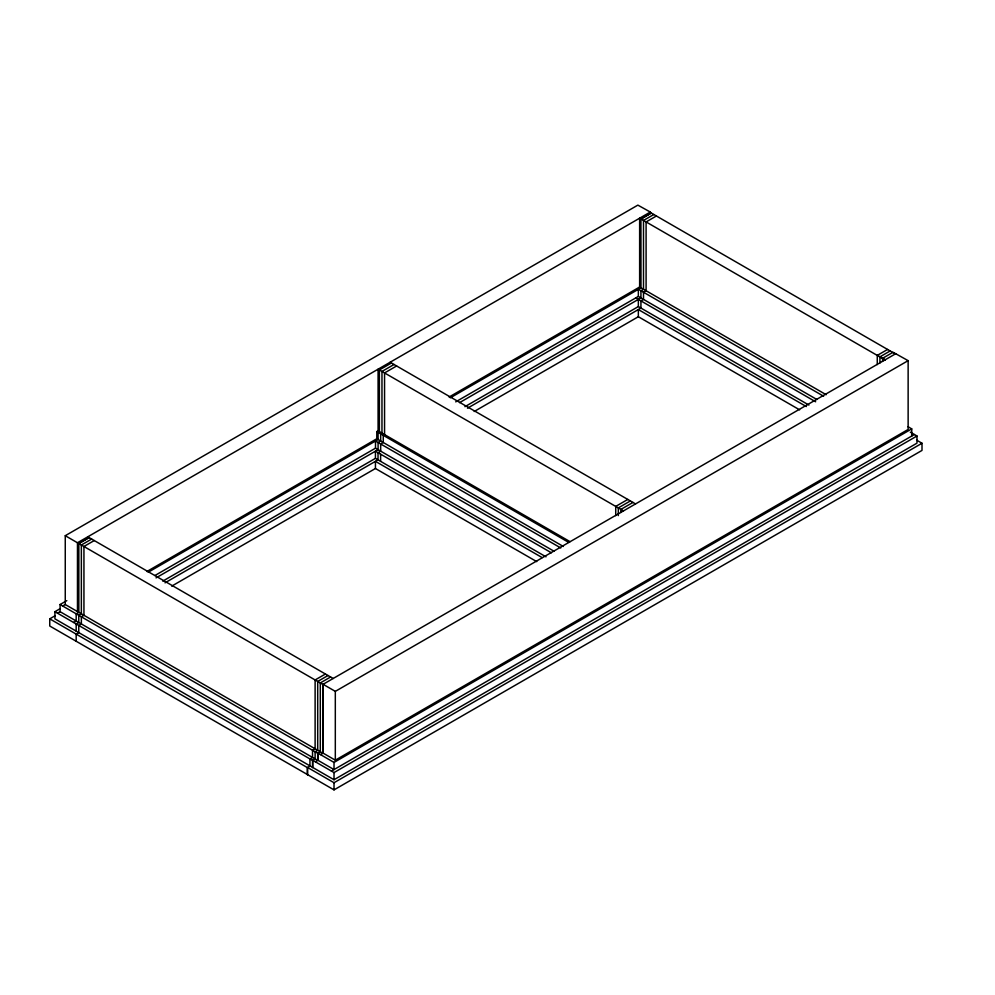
<?xml version="1.0" encoding="UTF-8"?>
<svg xmlns="http://www.w3.org/2000/svg" width="995" height="995" viewBox="0 0 995 995"><rect width="100%" height="100%" fill="white"/><g stroke="black" fill="none" stroke-linecap="round" stroke-linejoin="round"><path stroke-width="1.49" d="M320.514 754.62L323.101 753.128L335.315 760.18L908.136 429.467L908.136 360.65L895.711 353.722L322.865 684.436L322.865 753.252L65.26 604.525L65.26 535.708L637.87 205.119L650.295 212.047L77.473 542.76L77.473 611.577M78.767 543.506L89.077 537.561L78.841 543.544L78.841 612.36L76.18 613.815L76.18 620.979L73.605 622.472M391.445 362.988L379.381 369.953L379.381 431.606L378.088 432.352L378.088 439.516L148.218 572.224M649.884 212.296L651.227 213.005L640.929 218.95L640.991 287.804L450.312 397.813M640.991 218.987L651.302 213.042M91.664 539.054L81.354 544.999L81.354 613.815L78.767 615.308L78.767 622.472L76.18 623.964L76.18 631.128M394.032 364.481L381.968 371.446L381.968 433.099L380.675 433.845L380.675 441.009L378.088 442.501L378.088 449.665L156.041 577.871M653.814 214.497L643.504 220.442L643.504 289.259L640.929 290.751L640.929 297.915L459.566 402.627M94.251 540.546L83.941 546.491L83.941 615.308L81.354 616.8L81.354 623.964L78.767 625.457L78.767 632.621L76.18 634.113L76.18 641.278M396.619 365.973L384.555 372.938L384.555 434.591L383.262 435.337L383.262 442.501L380.675 443.994L380.675 451.158L378.025 452.688L378.025 459.852L165.008 582.834M656.401 215.99L646.091 221.947L646.091 290.751L643.504 292.244L643.504 299.408L640.929 300.9L640.929 308.064L467.476 408.211M60.086 604.525L317.703 753.252L317.703 760.416L60.086 611.689L60.086 604.525L66.814 600.644M62.673 606.017L65.26 604.525M910.313 432.141L916.98 435.997L916.98 443.161L334.022 779.732L54.924 618.853L54.924 611.689L60.297 608.592M57.511 613.181L60.086 611.689M916.793 440.238L922.004 443.248L922.004 450.412L334.022 789.881L49.75 626.017L49.75 618.853L55.135 615.743M146.937 571.478L376.794 438.77L376.794 431.606L378.088 430.86L570.035 541.666M449.093 397.03L639.636 287.02L826.198 394.729M154.946 575.508L375.501 448.173L554.053 551.255M455.71 401.868L638.342 296.423L816.883 399.505M162.77 581.142L375.438 458.359L546.006 556.827M464.939 406.681L638.342 306.572L808.923 405.064M171.712 586.13L375.438 468.508L536.728 561.628M474.205 411.495L638.342 316.721L799.619 409.84M325.427 674.013L315.116 679.958L315.116 748.775L312.529 750.267L312.529 757.431L309.942 758.924L309.942 766.088L307.356 767.58L49.75 618.853M627.795 499.44L615.731 506.405L615.731 515.659M877.267 364.58L877.267 355.402L887.577 349.456M328.014 675.505L317.703 681.451L317.703 750.267L315.116 751.76L315.116 758.924L312.529 760.416L54.924 611.689M630.382 500.933L618.318 507.898L618.318 515.609M879.854 356.894L890.164 350.949M330.589 676.998L320.29 682.943L320.29 751.76L317.703 753.252M632.957 502.425L620.905 509.39L620.905 512.475M882.441 358.387L893 352.292L895.711 353.722M323.101 753.128L323.101 684.311L335.315 691.363L908.136 360.65M315.34 761.784L317.927 760.292L334.022 769.583L334.022 762.419L911.731 428.882L908.062 426.743M331.435 771.075L914.305 434.554M312.753 767.456L312.753 760.292L334.022 772.568L916.98 435.997M307.579 774.62L307.579 767.456L334.022 782.717L922.004 443.248M877.267 355.402L885.251 359.755M649.946 212.258L895.338 353.934M885.028 359.892L639.636 218.203L639.636 287.02M823.611 396.221L638.342 289.259L638.342 296.423M635.755 297.915L815.651 401.781M806.336 406.557L638.342 309.557L638.342 316.721M390.152 362.242L635.544 503.918M623.479 510.883L378.088 369.207L378.088 430.86M376.794 431.606L568.742 542.412M376.794 438.77L563.357 546.479M560.782 547.971L375.501 441.009L375.501 448.173M551.379 552.772L375.438 451.195L375.438 458.359M542.101 557.561L375.438 461.344L375.438 468.508M87.784 536.815L333.176 678.49M65.26 535.708L322.865 684.436M334.022 762.419L317.927 753.128L317.927 760.292M911.731 428.882L911.731 436.046M882.59 358.299L882.59 361.359M879.928 356.857L879.928 362.976M638.342 299.408L638.342 306.572M380.612 454.18L380.612 461.344M335.315 691.363L335.315 760.18M334.022 772.568L334.022 779.732M334.022 782.717L334.022 789.881M312.529 760.416L312.529 767.58M307.356 767.58L307.356 774.744"/></g></svg>
